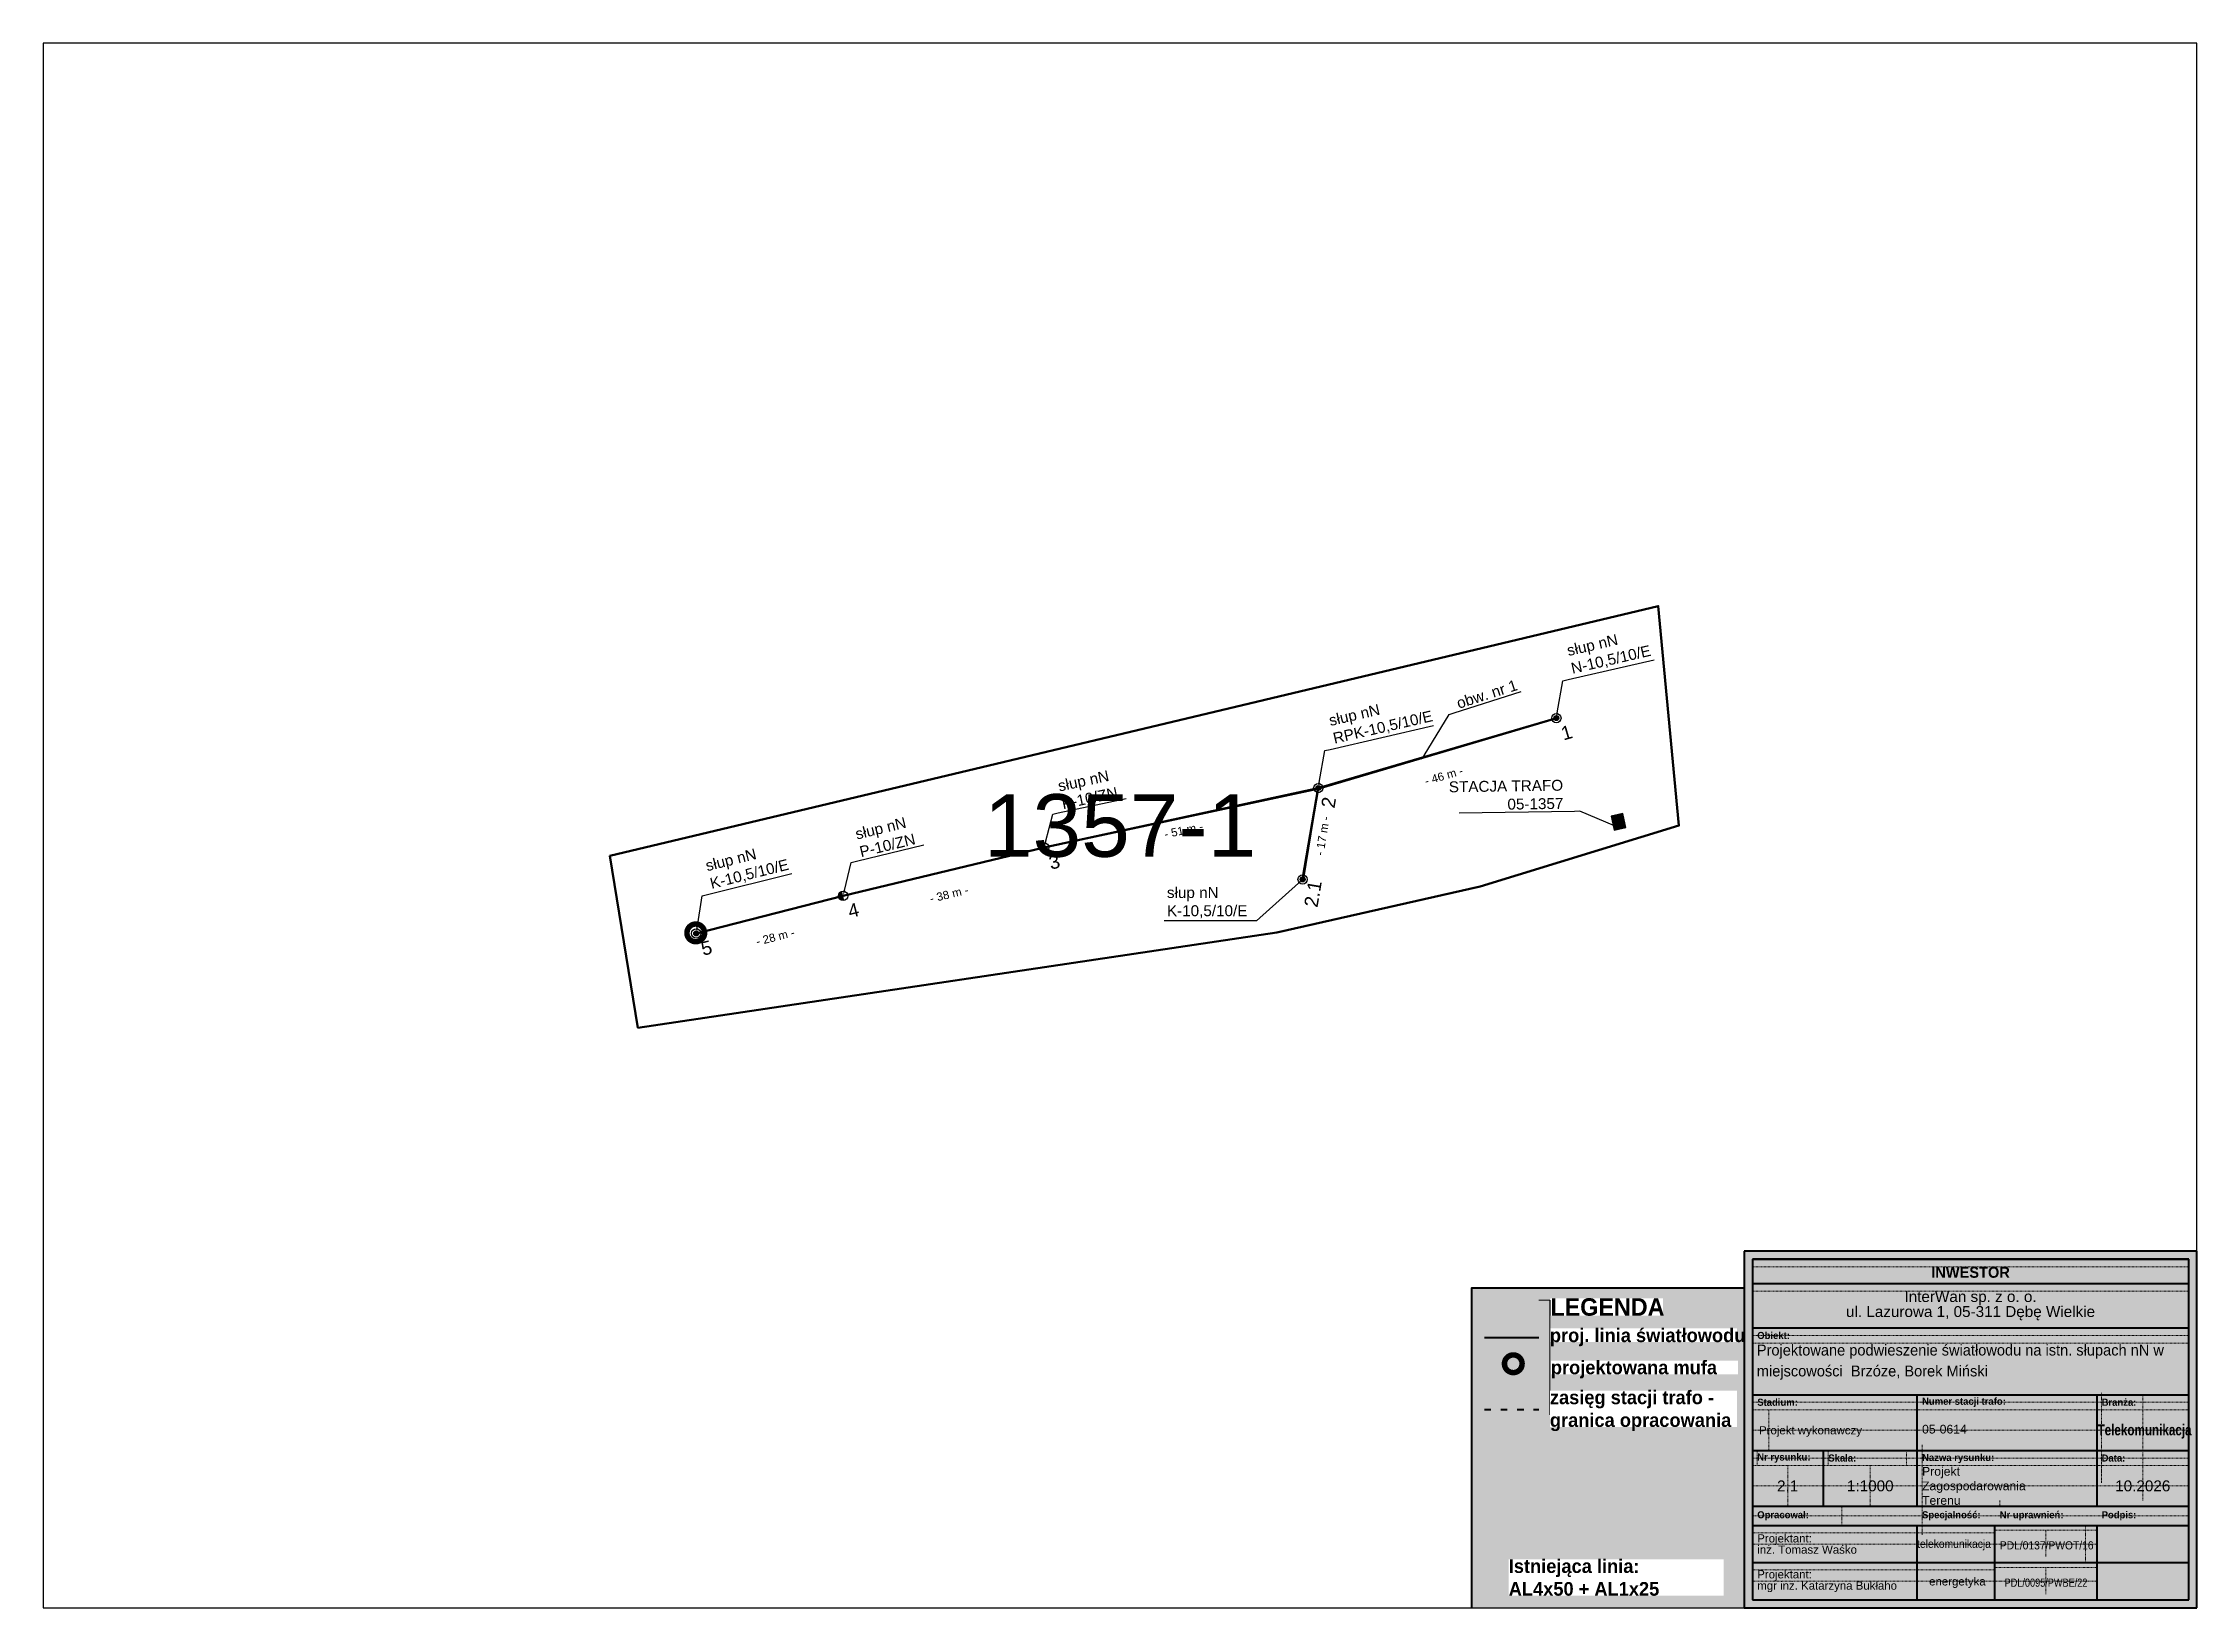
# Paper-space layout '1357-1' of a CAD drawing. Header units: metres, sheet in millimetres. Extents: x 0 to 395, y 0 to 287.
# The model-space entities are those that its viewports show. They can reach past a viewport. Long polylines and large blocks are cut down to what shows.
import ezdxf
from ezdxf import colors
from ezdxf.entities.mleader import LeaderData, LeaderLine
from ezdxf.enums import TextEntityAlignment as Align
from ezdxf.math import Vec2, Vec3

# ---------------------------------------------------------------- set-up
doc = ezdxf.new("R2010")
doc.units = ezdxf.units.M
doc.linetypes.add('ACAD_ISO03W100', pattern=[30, 12, -18])
doc.linetypes.add('DGN Style 2', pattern=[0.005224, 0.003135, -0.00209])
for name, color, linetype, lineweight in [('!tele', 30, 'Continuous', 40), ('!trafo_1357', 6, 'Continuous', 50), ('@Tabelka', 7, 'Continuous', 13), ('_MM LINIA Sn', 40, 'Continuous', 30), ('_mm zasięg trafo', 6, 'ACAD_ISO03W100', 35), ('_światłowód', 30, 'Continuous', 40)]:
    doc.layers.add(name, color=color, linetype=linetype, lineweight=lineweight)
for name, color, linetype in [('!wymiary', 7, 'Continuous'), ('_MM mufy', 3, 'Continuous'), ('_MM opisy', 7, 'Continuous'), ('_MM slupy', 5, 'Continuous'), ('_mm trafo', 3, 'Continuous'), ('_numery_05-1357_1', 7, 'Continuous')]:
    doc.layers.add(name, color=color, linetype=linetype)
for name, color, linetype, lineweight, plot in [('@KonstrTabelki', 253, 'DGN Style 2', 0, False), ('_arkusze model', 7, 'Continuous', 50, False), ('_kontrola_05-1357_1', 1, 'Continuous', 50, False)]:
    doc.layers.add(name, color=color, linetype=linetype, lineweight=lineweight, plot=plot)
doc.styles.add('BardzoMale-PrawaGora', font='arial.ttf', dxfattribs={"height": 0.0025})
doc.styles.get("Standard").update_dxf_attribs({"font": 'arial.ttf'})
doc.dimstyles.new('opis linie', dxfattribs={"dimtxt": 1.5, "dimasz": 0.18, "dimexe": 0.18, "dimexo": 0.0625, "dimgap": 2.5, "dimtad": 4, "dimdec": 0, "dimzin": 0, "dimdsep": 46, "dimtxsty": 'Standard', "dimcen": 0.09, "dimse1": 1, "dimse2": 1, "dimsd1": 1, "dimsd2": 1, "dimclrt": 256, "dimadec": 0, "dimazin": 0, "dimtfac": 1, "dimtdec": 0, "dimtofl": 0, "dimtmove": 0, "dimatfit": 3, "dimfxl": 1, "dimtfill": 1, "dimtolj": 1, "dimtzin": 0, "dimarcsym": 0})

# ---------------------------------------------------------------- blocks, each defined once
blk = doc.blocks.new('tabelka')
at = {"true_color": 0xffffff, "transparency": 33554687}
h = blk.add_hatch(color=7, dxfattribs=at)
h.dxf.hatch_style = 1
h.paths.add_polyline_path([(-83, 65.41), (0, 65.41), (0, 0), (-83, 0)])
at = {"layer": '@KonstrTabelki', "lineweight": 0}
for p, q in [((-1.5, 62.52), (-81.5, 62.52)), ((-1.5, 58.08), (-81.5, 58.08)), ((-1.5, 49.94), (-81.5, 49.94)), ((-81.5, 48.55), (-1.5, 48.55)), ((-1.5, 37.69), (-81.5, 37.69)), ((-81.5, 36.3), (-1.5, 36.3)), ((-78.46, 36.3), (-78.46, 28.86)), ((-17.47, 39.44), (-17.47, 22.94)), ((-9.93, 19.68), (-9.93, 39.08)), ((-81.5, 32.58), (-1.5, 32.58)), ((-80.6, 28.86), (-80.6, 26.08)), ((-67.58, 28.86), (-67.58, 26.08)), ((-53.27, 26.08), (-53.27, 28.86)), ((-50.39, 29.9), (-50.39, 18.64)), ((-17.47, 28.86), (-17.47, 22.94)), ((-9.93, 19.68), (-9.93, 28.86)), ((-1.5, 27.47), (-81.5, 27.47)), ((-81.5, 26.08), (-1.5, 26.08)), ((-74.99, 18.64), (-74.99, 26.08)), ((-59.88, 18.64), (-59.88, 26.08)), ((-1.5, 27.47), (-18.36, 27.47)), ((-1.5, 22.36), (-81.5, 22.36)), ((-1.5, 22.36), (-18.36, 22.36)), ((-81.5, 16.88), (-1.5, 16.88)), ((-65.11, 18.64), (-65.11, 15.11)), ((-50.39, 18.64), (-50.39, 13.41)), ((-36.15, 19.68), (-36.15, 18.64)), ((-37.05, 13.77), (-81.5, 13.77)), ((-37.05, 14.25), (-18.36, 14.25)), ((-27.71, 14.25), (-27.71, 9.31)), ((-20.43, 15.11), (-20.43, 8.31)), ((-37.05, 11.71), (-81.5, 11.71)), ((-18.36, 11.71), (-37.05, 11.71)), ((-37.05, 6.97), (-81.5, 6.97)), ((-37.05, 4.9), (-81.5, 4.9)), ((-37.05, 7.44), (-18.36, 7.44)), ((-18.36, 4.9), (-37.05, 4.9)), ((-27.71, 7.44), (-27.71, 2.5))]:
    blk.add_line(p, q, dxfattribs=at)
at = {"layer": '@KonstrTabelki'}
for points in [[(-51.29, 28.86), (-51.29, 39.08)], [(-51.29, 18.64), (-51.29, 28.86)]]:
    blk.add_lwpolyline(points, dxfattribs=at)
at = {"layer": '@Tabelka', "lineweight": 40}
for p, q in [((0, 65.41), (-83, 65.41)), ((-83, 65.41), (-83, 0)), ((-81.5, 63.91), (-1.5, 63.91)), ((-1.5, 63.91), (-81.5, 63.91)), ((-81.5, 63.91), (-81.5, 1.5)), ((-1.5, 1.5), (-1.5, 63.91)), ((0, 0), (0, 65.41)), ((-81.5, 59.47), (-1.5, 59.47)), ((-81.5, 51.33), (-1.5, 51.33)), ((-81.5, 39.08), (-1.5, 39.08)), ((-81.5, 39.08), (-18.36, 39.08)), ((-51.29, 28.86), (-51.29, 39.08)), ((-51.29, 28.86), (-51.29, 35.67)), ((-18.36, 39.08), (-18.36, 28.86)), ((-81.5, 28.86), (-18.36, 28.86)), ((-68.48, 18.64), (-68.48, 28.86)), ((-51.29, 18.64), (-51.29, 28.86)), ((-18.36, 28.86), (-1.5, 28.86)), ((-18.36, 28.86), (-18.36, 18.64)), ((-51.29, 18.64), (-51.29, 25.45)), ((-18.36, 25.45), (-18.36, 18.64)), ((-81.5, 18.64), (-1.5, 18.64)), ((-81.5, 18.64), (-1.5, 18.64)), ((-81.5, 15.11), (-1.5, 15.11)), ((-51.29, 1.5), (-51.29, 15.11)), ((-37.05, 1.5), (-37.05, 15.11)), ((-18.36, 15.11), (-18.36, 1.5)), ((-81.5, 8.31), (-1.5, 8.31)), ((-81.5, 8.31), (-1.5, 8.31)), ((-81.5, 1.5), (-1.5, 1.5)), ((-83, 0), (0, 0))]:
    blk.add_line(p, q, dxfattribs=at)
at = {"layer": '@Tabelka'}
for s, insert, char_height, attachment_point, line_spacing_factor in [('{\\fLato Light|b1|i0|c238|p34;INWESTOR}', (-41.5, 62.52), 2, 2, 0.825), ('InterWan sp. z o. o.\\Pul. Lazurowa 1, 05-311 Dębę Wielkie', (-41.5, 58.08), 2, 2, 0.825), ('{\\fLato Light|b1|i0|c238|p34;Obiekt:}', (-80.6, 49.94), 1.3, 4, 0.946154), ('{\\fLato Light|b1|i0|c238|p34;Branża:}', (-17.47, 37.69), 1.3, 4, 0.946154), ('Projekt wykonawczy', (-80.27, 32.34), 1.5, 4, 0.825), ('{\\fLato Light|b1|i0|c238|p34;\\W0.8;Telekomunikacja}', (-9.6, 32.34), 2, 5, 0.76875), ('{\\fLato Light|b1|i0|c238|p34;Nr rysunku:}', (-80.6, 27.47), 1.3, 4, 0.946154), ('{\\fLato Light|b1|i0|c238|p34;Skala:}', (-67.58, 27.47), 1.3, 4, 0.946154), ('{\\fLato Light|b1|i0|c238|p34;Nazwa rysunku:}', (-50.39, 27.38), 1.3, 4, 0.946154), ('{\\fLato Light|b1|i0|c238|p34;Data:}', (-17.47, 27.47), 1.3, 4, 0.946154), ('10.2026', (-9.93, 22.36), 2, 5, 0.825), ('{\\fLato Light|b1|i0|c238|p34;Opracował:}', (-80.6, 16.88), 1.3, 4, 0.946154), ('{\\fLato Light|b1|i0|c238|p34;Specjalność:}', (-50.39, 16.88), 1.3, 4, 0.946154), ('{\\fLato Light|b1|i0|c238|p34;Nr uprawnień:}', (-36.15, 16.88), 1.3, 4, 0.946154), ('{\\fLato Light|b1|i0|c238|p34;Podpis:}', (-17.47, 16.88), 1.3, 4, 0.946154)]:
    blk.add_mtext(s, dxfattribs=dict(at, insert=insert, char_height=char_height, attachment_point=attachment_point, line_spacing_factor=line_spacing_factor))
for s, insert, char_height, width, attachment_point, line_spacing_factor in [('{\\fLato Light|b1|i0|c238|p34;Stadium:}', (-80.6, 37.69), 1.3, 8.6456, 4, 0.946154), ('{\\fLato Light|b1|i0|c238|p34;Numer stacji trafo:}', (-50.39, 37.69), 1.3, 16.1141, 4, 0.946154), ('Projektant:\\Pinż. Tomasz Waśko', (-80.6, 11.71), 1.5, 27.9275, 4, 0.825), ('{\\W0.9;telekomunikacja}', (-44.53, 11.53), 1.5, 22.915, 5, 0.825), ('{\\W0.9;PDL/0137/PWOT/16}', (-27.54, 11.46), 1.5, 22.915, 5, 0.825), ('Projektant:\\Pmgr inż. Katarzyna Bukłaho', (-80.6, 4.9), 1.5, 27.9275, 4, 0.825), ('energetyka', (-43.91, 4.64), 1.5, 22.915, 5, 0.825), ('{\\W0.8;PDL/0095/PWBE/22}', (-27.66, 4.62), 1.5, 22.915, 5, 0.825)]:
    blk.add_mtext(s, dxfattribs=dict(at, insert=insert, char_height=char_height, width=width, attachment_point=attachment_point, line_spacing_factor=line_spacing_factor))
blk = doc.blocks.new('mufa')
at = {"layer": '_MM mufy'}
h = blk.add_hatch(color=256, dxfattribs=at)
h.dxf.hatch_style = 1
h.paths.add_polyline_path([(2.15, 0.12, 1), (-2.1, -0.05, 1)])
h.paths.add_polyline_path([(-1.1, -0.01, -1), (1.15, 0.08, -1)], flags=16)
h.paths.add_polyline_path([(-0.83, 0, -1), (0.88, 0.07, -1)], flags=0)
blk = doc.blocks.new('legenda')
at = {"true_color": 0xffffff, "transparency": 33554687}
h = blk.add_hatch(color=7, dxfattribs=at)
h.dxf.hatch_style = 1
h.paths.add_polyline_path([(-50, 58.61), (0, 58.61), (0, 0), (-50, 0)])
at = {"lineweight": 40}
blk.add_lwpolyline([(0, 58.61), (-50, 58.61), (-50, 0)], dxfattribs=at)
at = {"layer": '_mm zasięg trafo', "lineweight": 40, "ltscale": 0.1}
blk.add_lwpolyline([(-47.62, 36.36), (-37.62, 36.36)], dxfattribs=at)
at = {"layer": '_światłowód', "lineweight": 40}
blk.add_lwpolyline([(-47.62, 49.6), (-37.62, 49.6)], dxfattribs=at)
at = {"layer": '_mm zasięg trafo'}
blk.add_blockref('mufa', (-42.35, 44.72), dxfattribs=at)
at = {"layer": '_mm zasięg trafo', "bg_fill": 3, "box_fill_scale": 1, "bg_fill_color": 256, "bg_fill_transparency": 0}
for s, width, heights, insert, char_height, attachment_point in [('{\\fLato Light|b1|i0|c238|p34;\\C7;LEGENDA}', 20.65, [-3.27], (-35.53, 56.77), 3.2, 1), ('\\pxt4;{\\fLato Light|b1|i0|c238|p34;\\C7;proj. linia światłowodu}', 34.3358, [-3.2], (-35.62, 49.6), 2.5, 4)]:
    blk.add_mtext_dynamic_manual_height_columns(s, width=width, gutter_width=1, heights=heights, dxfattribs=dict(at, insert=insert, char_height=char_height, attachment_point=attachment_point))
at = {"layer": 'Defpoints', "color": 252, "lineweight": 0, "true_color": 0x939598}
blk.add_lwpolyline([(-37.62, 56.41), (-35.62, 56.41), (-35.62, 35.41)], dxfattribs=at)
at = {"layer": '_mm zasięg trafo', "char_height": 2.5, "attachment_point": 4, "bg_fill": 3, "box_fill_scale": 1, "bg_fill_color": 256, "bg_fill_transparency": 0}
for s, heights, insert in [('\\pxt4;{\\fLato Light|b1|i0|c238|p34;\\C7;projektowana mufa}', [-3.2], (-35.44, 43.71)), ('\\pxt4;{\\fLato Light|b1|i0|c238|p34;\\C7;zasięg stacji trafo - granica opracowania}', [-7.36], (-35.62, 36.13))]:
    blk.add_mtext_dynamic_manual_height_columns(s, width=34.3358, gutter_width=1, heights=heights, dxfattribs=dict(at, insert=insert))
blk.add_lwpolyline([(-50, 0), (0, 0), (0, 58.61)])
at = {"layer": '_mm zasięg trafo', "insert": (-43.16, 5.56), "char_height": 2.5, "attachment_point": 4, "bg_fill": 3, "box_fill_scale": 1, "bg_fill_color": 256, "bg_fill_transparency": 0}
blk.add_mtext_dynamic_manual_height_columns('\\pxt4;{\\fLato Light|b1|i0|c238|p34;\\C7;Istniejąca linia:\\PAL4x50 + AL1x25}', width=39.409, gutter_width=1, heights=[0], dxfattribs=at)
blk = doc.blocks.new('trafo')
at = {"layer": '_mm trafo'}
h = blk.add_hatch(color=256, dxfattribs=at)
h.dxf.hatch_style = 1
h.paths.add_polyline_path([(-1.15, 1.02), (-0.52, -1.51), (1.64, -0.96), (1.01, 1.59)])
at = {"layer": '_MM LINIA Sn', "color": 2, "lineweight": 60}
for p, q in [((0.58, 0.02), (-0.43, 0.9)), ((-0.32, -0.23), (0.58, 0.02)), ((0.58, -0.92), (-0.32, -0.23)), ((0.55, -0.72), (0.41, -0.9)), ((0.41, -0.9), (0.58, -0.92)), ((0.58, -0.92), (0.55, -0.72))]:
    blk.add_line(p, q, dxfattribs=at)
at = {"layer": '_mm trafo', "flags": 128}
blk.add_lwpolyline([(-0.52, -1.52), (1.64, -0.96), (0.98, 1.58), (-1.17, 0.99), (-0.52, -1.52)], close=True, dxfattribs=at)
blk = doc.blocks.new('ZN')
at = {"layer": '_MM slupy', "transparency": 33554687}
h = blk.add_hatch(color=256, dxfattribs=at)
h.dxf.hatch_style = 1
h.paths.add_polyline_path([(0, -0.86), (0, 0.86, 1)])
at = {"layer": '_MM slupy'}
blk.add_circle((0, 0), 0.857, dxfattribs=at)
blk = doc.blocks.new('*D28')
at = {"layer": 'Defpoints', "color": 0}
for p in [(7535646, 5784829.72), (7535642.29, 5784813.4), (7535643.28, 5784813.24)]:
    blk.add_point(p, dxfattribs=at)
at = {"layer": '!wymiary', "insert": (7535646.86, 5784821.11), "char_height": 1.5, "attachment_point": 5, "rotation": 80.6279, "bg_fill": 3, "box_fill_scale": 1.1, "bg_fill_color": 9, "bg_fill_true_color": 13158600, "bg_fill_transparency": 0}
blk.add_mtext('\\A1;- 17 m -', dxfattribs=at)
blk = doc.blocks.new('*D29')
at = {"layer": 'Defpoints', "color": 0}
for p in [(7535558.97, 5784810.12), (7535559.21, 5784809.15), (7535532.01, 5784803.31)]:
    blk.add_point(p, dxfattribs=at)
at = {"layer": '!wymiary', "insert": (7535546.53, 5784802.58), "char_height": 1.5, "attachment_point": 5, "rotation": 14.1782, "bg_fill": 3, "box_fill_scale": 1.1, "bg_fill_color": 9, "bg_fill_true_color": 13158600, "bg_fill_transparency": 0}
blk.add_mtext('\\A1;- 28 m -', dxfattribs=at)
blk = doc.blocks.new('*D30')
at = {"layer": 'Defpoints', "color": 0}
for p in [(7535595.82, 5784819), (7535596.05, 5784818.03), (7535558.97, 5784810.12)]:
    blk.add_point(p, dxfattribs=at)
at = {"layer": '!wymiary', "insert": (7535578.39, 5784810.41), "char_height": 1.5, "attachment_point": 5, "rotation": 13.5472, "bg_fill": 3, "box_fill_scale": 1.1, "bg_fill_color": 9, "bg_fill_true_color": 13158600, "bg_fill_transparency": 0}
blk.add_mtext('\\A1;- 38 m -', dxfattribs=at)
blk = doc.blocks.new('*D31')
at = {"layer": 'Defpoints', "color": 0}
for p in [(7535645.79, 5784830.7), (7535646, 5784829.72), (7535595.82, 5784819)]:
    blk.add_point(p, dxfattribs=at)
at = {"layer": '!wymiary', "insert": (7535621.38, 5784822.14), "char_height": 1.5, "attachment_point": 5, "rotation": 12.0589, "bg_fill": 3, "box_fill_scale": 1.1, "bg_fill_color": 9, "bg_fill_true_color": 13158600, "bg_fill_transparency": 0}
blk.add_mtext('\\A1;- 51 m -', dxfattribs=at)
blk = doc.blocks.new('*D32')
at = {"layer": 'Defpoints', "color": 0}
for p in [(7535689.75, 5784842.69), (7535690.03, 5784841.73), (7535646, 5784829.72)]:
    blk.add_point(p, dxfattribs=at)
at = {"layer": '!wymiary', "insert": (7535669.09, 5784832.12), "char_height": 1.5, "attachment_point": 5, "rotation": 16.5128, "bg_fill": 3, "box_fill_scale": 1.1, "bg_fill_color": 9, "bg_fill_true_color": 13158600, "bg_fill_transparency": 0}
blk.add_mtext('\\A1;- 46 m -', dxfattribs=at)
blk = doc.blocks.new('E')
at = {"layer": '_MM slupy'}
h = blk.add_hatch(color=256, dxfattribs=at)
h.dxf.hatch_style = 1
h.paths.add_polyline_path([(0.27, 0.37, 1), (-0.27, -0.37, 1)])
for radius in [0.857, 0.457]:
    blk.add_circle((0, 0), radius, dxfattribs=at)
blk = doc.blocks.new('q')
at = {"layer": '_MM slupy'}
blk.add_blockref('ZN', (0, 0), dxfattribs=at)
at = {"layer": '_MM opisy'}
ml = blk.add_multileader_mtext('Standard', dxfattribs=at)
ml.set_content('\\pxql;słup nN\\PP-10/ZN', color=256)
ml.set_leader_properties()
ml.build(insert=Vec2(0, 0))
ml.multileader.update_dxf_attribs({"has_text_frame": 1, "text_left_attachment_type": 5, "text_right_attachment_type": 5, "dogleg_length": 1, "arrow_head_size": 1})
ctx = ml.context
ctx.base_point, ctx.char_height, ctx.arrow_head_size, ctx.landing_gap_size, ctx.plane_origin = Vec3(3.86, 5.63), 2, 1, 1, Vec3(1.72, -1.42)
ctx.left_attachment, ctx.right_attachment = 5, 5
notes = []
notes.append((ctx, [(0, (1, 1, 0), (2.86, 5.63), (1, 0), 1, [(0, [(0, 0)], 0, [])])]))
ctx.mtext.insert, ctx.mtext.flow_direction = Vec3(4.86, 11.44), 5
ctx.mtext.has_bg_fill, ctx.mtext.bg_color, ctx.mtext.bg_scale_factor, ctx.mtext.bg_transparency, ctx.mtext.use_window_bg_color = 1, -1023410175, 1, 0, 1
for ctx, leaders in notes:
    for number, flags, end, landing, length, lines in leaders:
        leader = LeaderData()
        leader.index, (leader.has_last_leader_line, leader.has_dogleg_vector, leader.attachment_direction) = number, flags
        leader.last_leader_point, leader.dogleg_vector, leader.dogleg_length = Vec3(end), Vec3(landing), length
        for number, points, colour, breaks in lines:
            line = LeaderLine()
            line.index, line.vertices, line.color, line.breaks = number, Vec3.list(points), colors.encode_raw_color(colour), breaks
            leader.lines.append(line)
        ctx.leaders.append(leader)

msp = doc.modelspace()

# ---------------------------------------------------------------- linework, layer by layer
at = {"layer": '!tele'}
for points in [[(7535532.01, 5784803.31), (7535558.97, 5784810.12), (7535595.82, 5784819), (7535646, 5784829.72), (7535689.75, 5784842.69)], [(7535646, 5784829.72), (7535643.28, 5784813.24)]]:
    msp.add_lwpolyline(points, dxfattribs=at)
at = {"layer": '!trafo_1357'}
msp.add_lwpolyline([(7535516.17, 5784817.47), (7535521.34, 5784785.95), (7535638.5, 5784803.39), (7535675.78, 5784811.82), (7535712.18, 5784822.99), (7535708.41, 5784863.24)], close=True, dxfattribs=at)

# ---------------------------------------------------------------- block references
at = {"layer": '_arkusze model', "rotation": 357.3066721443945}
msp.add_blockref('trafo', (7535700.88, 5784823.68), dxfattribs=at)

# ---------------------------------------------------------------- next in the draw order: block references
for p, rotation in [((7535595.82, 5784819), 12.05888287968807), ((7535558.97, 5784810.12), 13.54723086355046)]:
    msp.add_blockref('q', p, dxfattribs=dict(rotation=rotation))

# ---------------------------------------------------------------- next in the draw order: dimensions: what is measured, and where the dimension line sits
at = {"layer": '!wymiary'}
dim = msp.add_aligned_dim(p1=(7535646, 5784829.72), p2=(7535643.28, 5784813.24), distance=-1, dimstyle='opis linie', override={"dimpost": '- <> m -'}, dxfattribs=at)
dim.commit()
dim.dimension.update_dxf_attribs({"geometry": '*D28', "text_midpoint": (7535646.86, 5784821.11)})

# ---------------------------------------------------------------- next in the draw order: leaders
at = {"layer": '_mm trafo', "color": 3}
ml = msp.add_multileader_mtext('Standard', dxfattribs=at)
ml.set_content('STACJA TRAFO\\P05-1357', color=3)
ml.set_leader_properties()
ml.build(insert=Vec2(0, 0))
ml.multileader.update_dxf_attribs({"has_text_frame": 1, "text_left_attachment_type": 5, "text_right_attachment_type": 5, "dogleg_length": 1, "arrow_head_size": 1.5})
ctx = ml.context
ctx.base_point, ctx.char_height, ctx.arrow_head_size, ctx.plane_origin, ctx.plane_x_axis, ctx.plane_y_axis = Vec3(7535668.33, 5784825.25), 2, 1.5, Vec3(7535705.02, 5784791.58), Vec3(0.999891, 0.014731), Vec3(-0.014731, 0.999891)
ctx.left_attachment, ctx.right_attachment, ctx.text_align_type, ctx.attachment_type = 5, 5, 2, 2
notes = []
notes.append((ctx, [(0, (1, 1, 0), (7535694.03, 5784825.63), (-0.999891, -0.014731), 1, [(0, [(7535701.78, 5784822.39)], 0, [])])]))
ctx.mtext.insert, ctx.mtext.text_direction, ctx.mtext.rotation, ctx.mtext.alignment, ctx.mtext.flow_direction = Vec3(7535690.94, 5784831.41), Vec3(0.999891, 0.014731), 6.129723, 3, 5
ctx.mtext.has_bg_fill, ctx.mtext.bg_color, ctx.mtext.bg_scale_factor, ctx.mtext.bg_transparency, ctx.mtext.use_window_bg_color = 1, -1073741824, 1, 0, 1
for ctx, leaders in notes:
    for number, flags, end, landing, length, lines in leaders:
        leader = LeaderData()
        leader.index, (leader.has_last_leader_line, leader.has_dogleg_vector, leader.attachment_direction) = number, flags
        leader.last_leader_point, leader.dogleg_vector, leader.dogleg_length = Vec3(end), Vec3(landing), length
        for number, points, colour, breaks in lines:
            line = LeaderLine()
            line.index, line.vertices, line.color, line.breaks = number, Vec3.list(points), colors.encode_raw_color(colour), breaks
            leader.lines.append(line)
        ctx.leaders.append(leader)

# ---------------------------------------------------------------- next in the draw order: dimensions: what is measured, and where the dimension line sits
at = {"layer": '!wymiary'}
dim = msp.add_aligned_dim(p1=(7535532.01, 5784803.31), p2=(7535558.97, 5784810.12), distance=-1, dimstyle='opis linie', override={"dimpost": '- <> m -'}, dxfattribs=at)
dim.commit()
dim.dimension.update_dxf_attribs({"geometry": '*D29', "text_midpoint": (7535546.53, 5784802.58)})

# ---------------------------------------------------------------- next in the draw order: leaders
at = {"layer": '_MM opisy'}
ml = msp.add_multileader_mtext('Standard', dxfattribs=at)
ml.set_content('\\pxql;słup nN\\PK-10,5/10/E', color=256)
ml.set_leader_properties()
ml.build(insert=Vec2(0, 0))
ml.multileader.update_dxf_attribs({"has_text_frame": 1, "text_left_attachment_type": 5, "text_right_attachment_type": 5, "dogleg_length": 1, "arrow_head_size": 1})
ctx = ml.context
ctx.base_point, ctx.char_height, ctx.arrow_head_size, ctx.landing_gap_size, ctx.plane_origin = Vec3(7535617.33, 5784805.57), 2, 1, 1, Vec3(7535644.93, 5784811.72)
ctx.left_attachment, ctx.right_attachment = 5, 5
notes = []
notes.append((ctx, [(0, (1, 1, 0), (7535634.73, 5784805.57), (-1, 0), 1, [(0, [(7535643.21, 5784813.14)], 0, [])])]))
ctx.mtext.insert, ctx.mtext.flow_direction = Vec3(7535618.33, 5784811.73), 5
ctx.mtext.has_bg_fill, ctx.mtext.bg_color, ctx.mtext.bg_scale_factor, ctx.mtext.bg_transparency, ctx.mtext.use_window_bg_color = 1, -1023410175, 1, 0, 1
for ctx, leaders in notes:
    for number, flags, end, landing, length, lines in leaders:
        leader = LeaderData()
        leader.index, (leader.has_last_leader_line, leader.has_dogleg_vector, leader.attachment_direction) = number, flags
        leader.last_leader_point, leader.dogleg_vector, leader.dogleg_length = Vec3(end), Vec3(landing), length
        for number, points, colour, breaks in lines:
            line = LeaderLine()
            line.index, line.vertices, line.color, line.breaks = number, Vec3.list(points), colors.encode_raw_color(colour), breaks
            leader.lines.append(line)
        ctx.leaders.append(leader)

# ---------------------------------------------------------------- next in the draw order: block references
msp.add_blockref('E', (7535643.21, 5784813.14))

# ---------------------------------------------------------------- next in the draw order: texts
at = {"layer": '_numery_05-1357_1', "color": 7}
msp.add_text('2.1', height=2.5, rotation=80.2793, dxfattribs=at).set_placement((7535645.09, 5784810.49), align=Align.MIDDLE_CENTER)

# ---------------------------------------------------------------- next in the draw order: dimensions: what is measured, and where the dimension line sits
at = {"layer": '!wymiary'}
dim = msp.add_aligned_dim(p1=(7535558.97, 5784810.12), p2=(7535595.82, 5784819), distance=-1, dimstyle='opis linie', override={"dimpost": '- <> m -'}, dxfattribs=at)
dim.commit()
dim.dimension.update_dxf_attribs({"geometry": '*D30', "text_midpoint": (7535578.39, 5784810.41)})

# ---------------------------------------------------------------- next in the draw order: leaders
at = {"layer": '_MM opisy'}
ml = msp.add_multileader_mtext('Standard', dxfattribs=at)
ml.set_content('\\pxql;słup nN\\PK-10,5/10/E', color=256)
ml.set_leader_properties()
ml.build(insert=Vec2(0, 0))
ml.multileader.update_dxf_attribs({"has_text_frame": 1, "text_left_attachment_type": 5, "text_right_attachment_type": 5, "dogleg_length": 1, "arrow_head_size": 1})
ctx = ml.context
ctx.base_point, ctx.char_height, ctx.arrow_head_size, ctx.landing_gap_size, ctx.plane_origin, ctx.plane_x_axis, ctx.plane_y_axis = Vec3(7535534.08, 5784810.35), 2, 1, 1, Vec3(7535534.05, 5784802.27), Vec3(0.970176, 0.242402), Vec3(-0.242402, 0.970176)
ctx.left_attachment, ctx.right_attachment = 5, 5
notes = []
notes.append((ctx, [(0, (1, 1, 0), (7535533.11, 5784810.11), (0.970176, 0.242402), 1, [(0, [(7535532.04, 5784803.23), (7535533.11, 5784810.11)], 0, [])])]))
ctx.mtext.insert, ctx.mtext.text_direction, ctx.mtext.flow_direction = Vec3(7535533.56, 5784816.57), Vec3(0.970176, 0.242402), 5
ctx.mtext.has_bg_fill, ctx.mtext.bg_color, ctx.mtext.bg_scale_factor, ctx.mtext.bg_transparency, ctx.mtext.use_window_bg_color = 1, -1023410175, 1, 0, 1
for ctx, leaders in notes:
    for number, flags, end, landing, length, lines in leaders:
        leader = LeaderData()
        leader.index, (leader.has_last_leader_line, leader.has_dogleg_vector, leader.attachment_direction) = number, flags
        leader.last_leader_point, leader.dogleg_vector, leader.dogleg_length = Vec3(end), Vec3(landing), length
        for number, points, colour, breaks in lines:
            line = LeaderLine()
            line.index, line.vertices, line.color, line.breaks = number, Vec3.list(points), colors.encode_raw_color(colour), breaks
            leader.lines.append(line)
        ctx.leaders.append(leader)

# ---------------------------------------------------------------- next in the draw order: linework, layer by layer
at = {"layer": '_kontrola_05-1357_1', "color": 1}
msp.add_lwpolyline([(7535558.97, 5784810.12), (7535532.04, 5784803.23)], dxfattribs=at)

# ---------------------------------------------------------------- next in the draw order: block references
msp.add_blockref('mufa', (7535531.93, 5784803.3))
at = {"rotation": 14.02833783252916}
msp.add_blockref('E', (7535532.04, 5784803.23), dxfattribs=at)

# ---------------------------------------------------------------- next in the draw order: texts
at = {"layer": '_numery_05-1357_1', "color": 7}
for s, p in [('4', (7535560.85, 5784807.47)), ('5', (7535533.92, 5784800.58))]:
    msp.add_text(s, height=2.5, rotation=14.3433, dxfattribs=at).set_placement(p, align=Align.MIDDLE_CENTER)

# ---------------------------------------------------------------- next in the draw order: dimensions: what is measured, and where the dimension line sits
at = {"layer": '!wymiary'}
dim = msp.add_aligned_dim(p1=(7535595.82, 5784819), p2=(7535646, 5784829.72), distance=1, dimstyle='opis linie', override={"dimpost": '- <> m -'}, dxfattribs=at)
dim.commit()
dim.dimension.update_dxf_attribs({"geometry": '*D31', "text_midpoint": (7535621.38, 5784822.14)})

# ---------------------------------------------------------------- next in the draw order: linework, layer by layer
at = {"layer": '_kontrola_05-1357_1', "color": 1}
msp.add_lwpolyline([(7535595.82, 5784819), (7535558.97, 5784810.12)], dxfattribs=at)

# ---------------------------------------------------------------- next in the draw order: texts
at = {"layer": '_numery_05-1357_1', "color": 7}
msp.add_text('3', height=2.5, rotation=13.5472, dxfattribs=at).set_placement((7535597.7, 5784816.35), align=Align.MIDDLE_CENTER)
at = {"layer": 'Defpoints', "color": 4}
msp.add_text('1357-1', height=11.474, dxfattribs=at).set_placement((7535609.73, 5784823.02), align=Align.MIDDLE_CENTER)

# ---------------------------------------------------------------- next in the draw order: dimensions: what is measured, and where the dimension line sits
at = {"layer": '!wymiary'}
dim = msp.add_aligned_dim(p1=(7535646, 5784829.72), p2=(7535689.75, 5784842.69), distance=-1, dimstyle='opis linie', override={"dimpost": '- <> m -'}, dxfattribs=at)
dim.commit()
dim.dimension.update_dxf_attribs({"geometry": '*D32', "text_midpoint": (7535669.09, 5784832.12)})

# ---------------------------------------------------------------- next in the draw order: leaders
at = {"layer": '_MM opisy'}
ml = msp.add_multileader_mtext('Standard', dxfattribs=at)
ml.set_content('\\pxql;słup nN\\PN-10,5/10/E', color=256)
ml.set_leader_properties()
ml.build(insert=Vec2(0, 0))
ml.multileader.update_dxf_attribs({"has_text_frame": 1, "text_left_attachment_type": 5, "text_right_attachment_type": 5, "dogleg_length": 1, "arrow_head_size": 1})
ctx = ml.context
ctx.base_point, ctx.char_height, ctx.arrow_head_size, ctx.landing_gap_size, ctx.plane_origin, ctx.plane_x_axis, ctx.plane_y_axis = Vec3(7535691.89, 5784849.79), 2, 1, 1, Vec3(7535691.71, 5784841.71), Vec3(0.974463, 0.22455), Vec3(-0.22455, 0.974463)
ctx.left_attachment, ctx.right_attachment = 5, 5
notes = []
notes.append((ctx, [(0, (1, 1, 0), (7535690.92, 5784849.56), (0.974463, 0.22455), 1, [(0, [(7535689.72, 5784842.71), (7535690.92, 5784849.56)], 0, [])])]))
ctx.mtext.insert, ctx.mtext.text_direction, ctx.mtext.flow_direction = Vec3(7535691.48, 5784856.02), Vec3(0.974463, 0.22455), 5
ctx.mtext.has_bg_fill, ctx.mtext.bg_color, ctx.mtext.bg_scale_factor, ctx.mtext.bg_transparency, ctx.mtext.use_window_bg_color = 1, -1023410175, 1, 0, 1
at = {"layer": '_MM opisy', "color": 1}
ml = msp.add_multileader_mtext('Standard', dxfattribs=at)
ml.set_content('\\pxql;obw. nr 1', color=1)
ml.set_leader_properties()
ml.build(insert=Vec2(0, 0))
ml.multileader.update_dxf_attribs({"has_text_frame": 1, "text_left_attachment_type": 5, "text_right_attachment_type": 5, "dogleg_length": 1, "arrow_head_size": 1})
ctx = ml.context
ctx.base_point, ctx.char_height, ctx.arrow_head_size, ctx.landing_gap_size, ctx.plane_origin, ctx.plane_x_axis, ctx.plane_y_axis = Vec3(7535671.01, 5784843.68), 2, 1, 1, Vec3(7535673.98, 5784823.02), Vec3(0.952612, 0.304189), Vec3(-0.304189, 0.952612)
ctx.left_attachment, ctx.right_attachment = 5, 5
notes.append((ctx, [(0, (1, 1, 0), (7535670.06, 5784843.38), (0.952612, 0.304189), 1, [(0, [(7535664.97, 5784835.02)], 0, [])])]))
ctx.mtext.insert, ctx.mtext.text_direction, ctx.mtext.flow_direction = Vec3(7535671.22, 5784846.31), Vec3(0.952612, 0.304189), 5
ctx.mtext.has_bg_fill, ctx.mtext.bg_color, ctx.mtext.bg_scale_factor, ctx.mtext.bg_transparency, ctx.mtext.use_window_bg_color = 1, -1023410175, 1, 0, 1
for ctx, leaders in notes:
    for number, flags, end, landing, length, lines in leaders:
        leader = LeaderData()
        leader.index, (leader.has_last_leader_line, leader.has_dogleg_vector, leader.attachment_direction) = number, flags
        leader.last_leader_point, leader.dogleg_vector, leader.dogleg_length = Vec3(end), Vec3(landing), length
        for number, points, colour, breaks in lines:
            line = LeaderLine()
            line.index, line.vertices, line.color, line.breaks = number, Vec3.list(points), colors.encode_raw_color(colour), breaks
            leader.lines.append(line)
        ctx.leaders.append(leader)

# ---------------------------------------------------------------- next in the draw order: block references
at = {"rotation": 12.97642188682785}
msp.add_blockref('E', (7535689.72, 5784842.71), dxfattribs=at)

# ---------------------------------------------------------------- next in the draw order: texts
at = {"layer": '_numery_05-1357_1', "color": 7}
msp.add_text('1', height=2.5, rotation=16.373, dxfattribs=at).set_placement((7535691.6, 5784840.06), align=Align.MIDDLE_CENTER)

# ---------------------------------------------------------------- next in the draw order: leaders
at = {"layer": '_MM opisy'}
ml = msp.add_multileader_mtext('Standard', dxfattribs=at)
ml.set_content('\\pxql;słup nN\\PRPK-10,5/10/E', color=256)
ml.set_leader_properties()
ml.build(insert=Vec2(0, 0))
ml.multileader.update_dxf_attribs({"has_text_frame": 1, "text_left_attachment_type": 5, "text_right_attachment_type": 5, "dogleg_length": 1, "arrow_head_size": 1})
ctx = ml.context
ctx.base_point, ctx.char_height, ctx.arrow_head_size, ctx.landing_gap_size, ctx.plane_origin, ctx.plane_x_axis, ctx.plane_y_axis = Vec3(7535648.26, 5784836.97), 2, 1, 1, Vec3(7535648.07, 5784828.89), Vec3(0.974463, 0.22455), Vec3(-0.22455, 0.974463)
ctx.left_attachment, ctx.right_attachment = 5, 5
notes = []
notes.append((ctx, [(0, (1, 1, 0), (7535647.28, 5784836.74), (0.974463, 0.22455), 1, [(0, [(7535646.08, 5784829.89), (7535647.28, 5784836.74)], 0, [])])]))
ctx.mtext.insert, ctx.mtext.text_direction, ctx.mtext.flow_direction = Vec3(7535647.85, 5784843.2), Vec3(0.974463, 0.22455), 5
ctx.mtext.has_bg_fill, ctx.mtext.bg_color, ctx.mtext.bg_scale_factor, ctx.mtext.bg_transparency, ctx.mtext.use_window_bg_color = 1, -1023410175, 1, 0, 1
for ctx, leaders in notes:
    for number, flags, end, landing, length, lines in leaders:
        leader = LeaderData()
        leader.index, (leader.has_last_leader_line, leader.has_dogleg_vector, leader.attachment_direction) = number, flags
        leader.last_leader_point, leader.dogleg_vector, leader.dogleg_length = Vec3(end), Vec3(landing), length
        for number, points, colour, breaks in lines:
            line = LeaderLine()
            line.index, line.vertices, line.color, line.breaks = number, Vec3.list(points), colors.encode_raw_color(colour), breaks
            leader.lines.append(line)
        ctx.leaders.append(leader)

# ---------------------------------------------------------------- next in the draw order: linework, layer by layer
at = {"layer": '_kontrola_05-1357_1', "color": 1}
for points in [[(7535689.72, 5784842.71), (7535646.08, 5784829.89)], [(7535646.08, 5784829.89), (7535595.82, 5784819)], [(7535646.08, 5784829.89), (7535643.21, 5784813.14)]]:
    msp.add_lwpolyline(points, dxfattribs=at)
at = {"layer": 'Defpoints', "color": 4}
msp.add_lwpolyline([(7535412.31, 5784679.59), (7535807.16, 5784679.59), (7535807.16, 5784966.45), (7535412.31, 5784966.45)], close=True, dxfattribs=at)

# ---------------------------------------------------------------- next in the draw order: block references
at = {"rotation": 12.97642188682785}
msp.add_blockref('E', (7535646.08, 5784829.89), dxfattribs=at)

# ---------------------------------------------------------------- next in the draw order: texts
at = {"layer": '_numery_05-1357_1', "color": 7}
msp.add_text('2', height=2.5, rotation=80.2793, dxfattribs=at).set_placement((7535647.96, 5784827.24), align=Align.MIDDLE_CENTER)

psp = doc.layouts.new('1357-1')

# ---------------------------------------------------------------- block references
psp.add_blockref('tabelka', (394.85, 0))

# ---------------------------------------------------------------- texts
at = {"color": 18, "true_color": 0x000000, "insert": (314.17, 48.27), "char_height": 2, "width": 76.9558, "attachment_point": 1, "line_spacing_factor": 0.825, "style": 'BardzoMale-PrawaGora'}
psp.add_mtext('\\pxsm1.15,ql;{\\fLato Light|b0|i0|c238|p34;\\C256;Projektowane podwieszenie światłowodu na istn. słupach nN w miejscowości  Brzóze, Borek Miński}', dxfattribs=at)
at = {"color": 1, "char_height": 1.6, "width": 26.3577, "attachment_point": 4}
for s, insert in [('{\\C18;\\c0;05-0614}', (344.46, 32.76, 1)), ('{\\C18;\\c0;Projekt Zagospodarowania Terenu}', (344.46, 22.36, 1))]:
    psp.add_mtext(s, dxfattribs=dict(at, insert=insert))
at = {"char_height": 2, "attachment_point": 5, "line_spacing_factor": 0.825}
for s, insert in [('2.1', (319.82, 22.36)), ('1:1000', (334.97, 22.36))]:
    psp.add_mtext(s, dxfattribs=dict(at, insert=insert))

# ---------------------------------------------------------------- next in the draw order: block references
psp.add_blockref('legenda', (311.85, 0))

# ---------------------------------------------------------------- next in the draw order: linework, layer by layer
psp.add_lwpolyline([(0, 0), (394.85, 0), (394.85, 286.86), (0, 286.86)], close=True)

# ---------------------------------------------------------------- next in the draw order: viewports
at = {"layer": '0'}
psp.add_viewport(center=(197.43, 143.43), size=(394.85, 286.8575), view_center_point=(7535609.73, 5784823.02), view_height=286.8575, dxfattribs=at)

doc.saveas('drawing.dxf')
